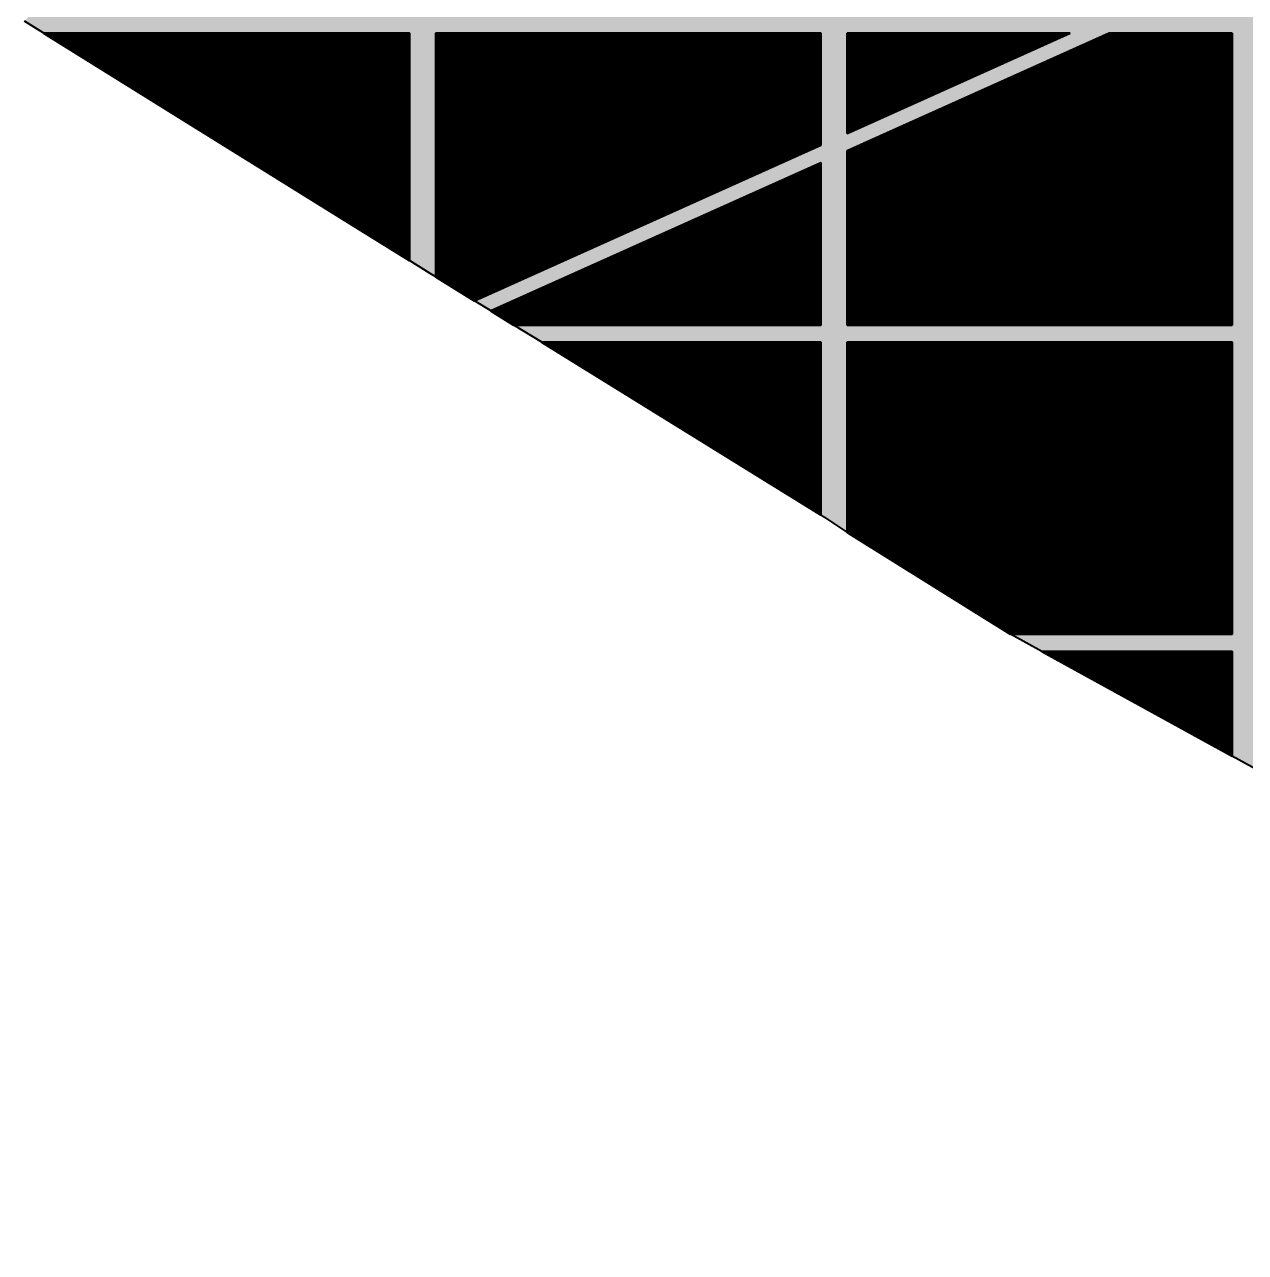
# Model space of a CAD drawing. Header units: metres. Extents: x 729569 to 733474, y 1423763 to 1426173.
# Drawn here: x 729569 to 730489, y 1423763 to 1424688 of the extents above; entities that cross this region are included whole.
import ezdxf

# ---------------------------------------------------------------- set-up
doc = ezdxf.new("R2010")
doc.units = ezdxf.units.M
for name, color, linetype in [('BOUNDARY', 7, 'Continuous'), ('GREEN_AREA', 7, 'Continuous'), ('PARCEL_BORDER', 7, 'Continuous'), ('PARCEL_L', 7, 'Continuous'), ('PARCEL_M', 7, 'Continuous'), ('PARCEL_S', 7, 'Continuous'), ('ROADS_MAIN', 7, 'Continuous')]:
    doc.layers.add(name, color=color, linetype=linetype)

msp = doc.modelspace()

# ---------------------------------------------------------------- hatches: boundary and pattern name
at = {"layer": 'BOUNDARY', "true_color": 0xdcdcdc}
h = msp.add_hatch(dxfattribs=at)
h.set_pattern_fill('SOLID')
h.paths.add_polyline_path([(731133.22, 1425350.34), (731133.14, 1425349.98), (731105.49, 1425193.29), (731092.66, 1425120.94), (731092.59, 1425120.23), (731084.29, 1424870.04), (731084.29, 1424869.91), (731083.66, 1424789.99), (731083.68, 1424789.51), (731083.74, 1424789.03), (731083.86, 1424788.56), (731084.01, 1424788.11), (731084.21, 1424787.67), (731084.46, 1424787.25), (731084.74, 1424786.85), (731085.05, 1424786.49), (731147.16, 1424721.86), (731147.16, 1424721.86), (731256.16, 1424608.75), (731244.45, 1424320.13), (731216.28, 1423762.84), (731085.59, 1423834.2), (731085.45, 1423834.27), (731029.37, 1423862.74), (731029.22, 1423862.81), (730813.25, 1423963.61), (730747.11, 1423994.49), (730747.07, 1423994.51), (730733.5, 1424000.7), (730660.17, 1424039.15), (730587.52, 1424077.24), (730538.88, 1424104.04), (730310.18, 1424230.03), (730192.73, 1424303.57), (730172.54, 1424316.68), (730172.45, 1424316.74), (729875.07, 1424500.8), (729806.43, 1424543.45), (729687.49, 1424617.38), (729569.32, 1424690.82), (729612.42, 1424741.31), (729675.47, 1424785.2), (729675.56, 1424785.27), (729762.88, 1424849.07), (729816.98, 1424888.6), (729996.73, 1425019.9), (730119.82, 1425084.44), (730120.07, 1425084.58), (730266.65, 1425172.21), (730267.07, 1425172.49), (730267.45, 1425172.81), (730267.81, 1425173.17), (730268.12, 1425173.56), (730268.4, 1425173.98), (730268.63, 1425174.42), (730359.38, 1425372.62), (730359.55, 1425373.05), (730359.68, 1425373.49), (730359.77, 1425373.93), (730395.3, 1425601.1), (730395.35, 1425601.52), (730395.36, 1425601.94), (730395.34, 1425602.37), (730390.26, 1425652.75), (730458.22, 1425806.03), (730647.82, 1425710.72), (730656.83, 1425706.19), (730670.25, 1425699.44), (730680.5, 1425694.29), (730680.96, 1425694.09), (730681.44, 1425693.93), (730681.93, 1425693.82), (730682.43, 1425693.77), (730682.94, 1425693.76), (730683.44, 1425693.81), (730683.94, 1425693.9), (730684.42, 1425694.05), (730684.89, 1425694.24), (730685.33, 1425694.48), (730685.75, 1425694.77), (730686.14, 1425695.09), (730686.49, 1425695.45), (730686.81, 1425695.85), (730687.08, 1425696.27), (730728.18, 1425768.01), (730728.19, 1425768.02), (730769.13, 1425840.14), (730805.64, 1425904.46), (731213.98, 1425663.18), (731130.61, 1425526.56), (731130.37, 1425526.13), (731130.18, 1425525.67), (731130.04, 1425525.2), (731129.94, 1425524.72), (731129.89, 1425524.23), (731129.88, 1425523.74), (731129.93, 1425523.25), (731130.02, 1425522.76), (731130.16, 1425522.29), (731130.35, 1425521.83), (731130.58, 1425521.4), (731130.85, 1425520.99), (731131.17, 1425520.61), (731131.51, 1425520.26), (731131.9, 1425519.94), (731132.31, 1425519.67), (731180.61, 1425490.69), (731133.33, 1425350.71), (731133.22, 1425350.34)])
at = {"layer": 'GREEN_AREA', "true_color": 0x96c896}
h = msp.add_hatch(dxfattribs=at)
h.set_pattern_fill('SOLID')
h.paths.add_polyline_path([(729859.32, 1424681.84), (729859.32, 1424510.58), (729806.43, 1424543.45), (729687.49, 1424617.38), (729583.77, 1424681.84), (729859.32, 1424681.84)])
h.paths.add_polyline_path([(729816.03, 1424663.22), (729772.61, 1424663.22), (729772.61, 1424582.87), (729816.03, 1424582.87), (729816.03, 1424663.22)])
h.paths.add_polyline_path([(729735.63, 1424664.1), (729716.89, 1424664.1), (729716.89, 1424615.87), (729735.63, 1424615.87), (729735.63, 1424664.1)])
h.paths.add_polyline_path([(729772.46, 1424616.19), (729772.46, 1424664.52), (729743.68, 1424664.52), (729743.68, 1424616.19), (729772.46, 1424616.19)])
h = msp.add_hatch(dxfattribs=at)
h.set_pattern_fill('SOLID')
h.paths.add_polyline_path([(730169.32, 1424597.35), (729908.47, 1424480.13), (729879.32, 1424498.16), (729879.32, 1424535.44), (729925.23, 1424535.44), (729925.23, 1424606.37), (729879.32, 1424606.37), (729879.32, 1424625.89), (729903.06, 1424625.89), (729903.06, 1424675.31), (729879.32, 1424675.31), (729879.32, 1424681.84), (730169.32, 1424681.84), (730169.32, 1424597.35)])
h.paths.add_polyline_path([(730057.1, 1424558.19), (730057.1, 1424681.82), (729998.81, 1424681.82), (729998.81, 1424558.19), (730057.1, 1424558.19)])
h.paths.add_polyline_path([(729927.72, 1424653.33), (729927.72, 1424554.46), (729968.03, 1424554.46), (729968.03, 1424653.33), (729927.72, 1424653.33)])
h.paths.add_polyline_path([(729953.6, 1424554.2), (729953.6, 1424511.96), (729978.13, 1424511.96), (729978.13, 1424554.2), (729953.6, 1424554.2)])
h.paths.add_polyline_path([(730065.4, 1424581.19), (730092.33, 1424581.19), (730092.33, 1424626.47), (730093.05, 1424626.47), (730093.05, 1424670.93), (730065.4, 1424670.93), (730065.4, 1424626.47), (730065.4, 1424581.19)])
h.paths.add_polyline_path([(730118.33, 1424617.36), (730146.64, 1424617.36), (730146.64, 1424658.14), (730118.33, 1424658.14), (730118.33, 1424617.36)])
h = msp.add_hatch(dxfattribs=at)
h.set_pattern_fill('SOLID')
h.paths.add_polyline_path([(730470.12, 1424461.84), (730470.12, 1424522.46), (730475.18, 1424522.46), (730475.18, 1424571.94), (730474.76, 1424571.94), (730474.76, 1424615.86), (730444.86, 1424615.86), (730444.86, 1424571.94), (730444.86, 1424522.46), (730444.86, 1424461.84), (730426.36, 1424461.84), (730426.36, 1424601.32), (730374.65, 1424601.32), (730374.65, 1424461.84), (730362.04, 1424461.84), (730362.04, 1424513.13), (730361.07, 1424513.13), (730361.07, 1424565.35), (730338.6, 1424565.35), (730338.6, 1424513.13), (730338.6, 1424461.84), (730330.73, 1424461.84), (730330.73, 1424579.37), (730264.38, 1424579.37), (730264.38, 1424461.84), (730244.02, 1424461.84), (730244.02, 1424589.31), (730189.32, 1424589.31), (730189.32, 1424593.19), (730386.59, 1424681.84), (730479.32, 1424681.84), (730479.32, 1424461.84), (730470.12, 1424461.84)])
h.paths.add_polyline_path([(730342.73, 1424582.88), (730342.73, 1424625.38), (730311.03, 1424625.38), (730311.03, 1424582.88), (730342.73, 1424582.88)])
h.paths.add_polyline_path([(730394.41, 1424655.17), (730363.56, 1424655.17), (730363.56, 1424608.32), (730394.41, 1424608.32), (730394.41, 1424655.17)])
h.paths.add_polyline_path([(730451.38, 1424626.18), (730451.38, 1424662.33), (730423.05, 1424662.33), (730423.05, 1424626.18), (730451.38, 1424626.18)])
h = msp.add_hatch(dxfattribs=at)
h.set_pattern_fill('SOLID')
h.paths.add_polyline_path([(730357.31, 1424681.84), (730189.32, 1424606.34), (730189.32, 1424681.84), (730357.31, 1424681.84)])
h = msp.add_hatch(dxfattribs=at)
h.set_pattern_fill('SOLID')
h.paths.add_polyline_path([(730045.85, 1424512.98), (730020.64, 1424512.98), (730020.64, 1424461.84), (729938.02, 1424461.84), (729920.78, 1424472.5), (730169.32, 1424584.2), (730169.32, 1424461.84), (730134.06, 1424461.84), (730134.06, 1424548.91), (730095.67, 1424548.91), (730095.67, 1424461.84), (730077.34, 1424461.84), (730077.34, 1424502.18), (730046.13, 1424502.18), (730046.13, 1424461.84), (730045.85, 1424461.84), (730045.85, 1424512.98)])
h = msp.add_hatch(dxfattribs=at)
h.set_pattern_fill('SOLID')
h.paths.add_polyline_path([(729959.02, 1424448.84), (730169.32, 1424448.84), (730169.32, 1424318.68), (729959.02, 1424448.84)])
h.paths.add_polyline_path([(730089.34, 1424387.47), (730114.04, 1424387.47), (730114.04, 1424443.83), (730089.34, 1424443.83), (730089.34, 1424387.47)])
h.paths.add_polyline_path([(730119.33, 1424413.18), (730119.33, 1424360.13), (730145.31, 1424360.13), (730145.31, 1424413.18), (730119.33, 1424413.18)])
h = msp.add_hatch(dxfattribs=at)
h.set_pattern_fill('SOLID')
h.paths.add_polyline_path([(730336.92, 1424273.58), (730336.92, 1424228.84), (730312.35, 1424228.84), (730310.18, 1424230.03), (730192.73, 1424303.57), (730189.32, 1424305.78), (730189.32, 1424320.87), (730252.28, 1424320.87), (730252.28, 1424439.55), (730189.32, 1424439.55), (730189.32, 1424448.84), (730479.32, 1424448.84), (730479.32, 1424228.84), (730458.43, 1424228.84), (730458.43, 1424281.69), (730459.02, 1424281.69), (730459.02, 1424332.77), (730466.39, 1424332.77), (730466.39, 1424382.83), (730468.32, 1424382.83), (730468.32, 1424426.01), (730437.33, 1424426.01), (730437.33, 1424382.83), (730437.33, 1424332.77), (730437.33, 1424281.69), (730437.33, 1424228.84), (730424.01, 1424228.84), (730424.01, 1424358.44), (730368.17, 1424358.44), (730368.17, 1424228.84), (730362.97, 1424228.84), (730362.97, 1424273.58), (730336.92, 1424273.58)])
h.paths.add_polyline_path([(730364.55, 1424441.79), (730304.98, 1424441.79), (730304.98, 1424319.91), (730364.55, 1424319.91), (730364.55, 1424441.79)])
h.paths.add_polyline_path([(730254.86, 1424267.74), (730278.15, 1424267.74), (730278.15, 1424315.32), (730280.86, 1424315.32), (730280.86, 1424362.39), (730286.16, 1424362.39), (730286.16, 1424408.95), (730254.86, 1424408.95), (730254.86, 1424362.39), (730254.86, 1424315.32), (730254.86, 1424267.74)])
h.paths.add_polyline_path([(730294.93, 1424266.52), (730327.76, 1424266.52), (730327.76, 1424310.59), (730294.93, 1424310.59), (730294.93, 1424266.52)])
h.paths.add_polyline_path([(730419.27, 1424415.65), (730388.55, 1424415.65), (730388.55, 1424366.72), (730419.27, 1424366.72), (730419.27, 1424415.65)])
h = msp.add_hatch(dxfattribs=at)
h.set_pattern_fill('SOLID')
h.paths.add_polyline_path([(730335.94, 1424215.84), (730479.32, 1424215.84), (730479.32, 1424136.85), (730335.94, 1424215.84)])
at = {"layer": 'PARCEL_L', "true_color": 0xffffc8}
h = msp.add_hatch(dxfattribs=at)
h.set_pattern_fill('SOLID')
h.paths.add_polyline_path([(730057.1, 1424558.19), (730057.1, 1424681.82), (729998.81, 1424681.82), (729998.81, 1424558.19), (730057.1, 1424558.19)])
h = msp.add_hatch(dxfattribs=at)
h.set_pattern_fill('SOLID')
h.paths.add_polyline_path([(730426.36, 1424461.84), (730426.36, 1424601.32), (730374.65, 1424601.32), (730374.65, 1424461.84), (730426.36, 1424461.84)])
h = msp.add_hatch(dxfattribs=at)
h.set_pattern_fill('SOLID')
h.paths.add_polyline_path([(730244.02, 1424461.84), (730244.02, 1424589.31), (730189.32, 1424589.31), (730189.32, 1424461.84), (730244.02, 1424461.84)])
h = msp.add_hatch(dxfattribs=at)
h.set_pattern_fill('SOLID')
h.paths.add_polyline_path([(730330.73, 1424461.84), (730330.73, 1424579.37), (730264.38, 1424579.37), (730264.38, 1424461.84), (730330.73, 1424461.84)])
h = msp.add_hatch(dxfattribs=at)
h.set_pattern_fill('SOLID')
h.paths.add_polyline_path([(730252.28, 1424320.87), (730252.28, 1424439.55), (730189.32, 1424439.55), (730189.32, 1424320.87), (730252.28, 1424320.87)])
h = msp.add_hatch(dxfattribs=at)
h.set_pattern_fill('SOLID')
h.paths.add_polyline_path([(730364.55, 1424319.91), (730364.55, 1424441.79), (730304.98, 1424441.79), (730304.98, 1424319.91), (730364.55, 1424319.91)])
h = msp.add_hatch(dxfattribs=at)
h.set_pattern_fill('SOLID')
h.paths.add_polyline_path([(730424.01, 1424228.84), (730424.01, 1424358.44), (730368.17, 1424358.44), (730368.17, 1424228.84), (730424.01, 1424228.84)])
at = {"layer": 'PARCEL_M', "true_color": 0xc8dcff}
h = msp.add_hatch(dxfattribs=at)
h.set_pattern_fill('SOLID')
h.paths.add_polyline_path([(729816.03, 1424582.87), (729816.03, 1424663.22), (729772.61, 1424663.22), (729772.61, 1424582.87), (729816.03, 1424582.87)])
h = msp.add_hatch(dxfattribs=at)
h.set_pattern_fill('SOLID')
h.paths.add_polyline_path([(729968.03, 1424554.46), (729968.03, 1424653.33), (729927.72, 1424653.33), (729927.72, 1424554.46), (729968.03, 1424554.46)])
h = msp.add_hatch(dxfattribs=at)
h.set_pattern_fill('SOLID')
h.paths.add_polyline_path([(729925.23, 1424535.44), (729925.23, 1424606.37), (729879.32, 1424606.37), (729879.32, 1424535.44), (729925.23, 1424535.44)])
h = msp.add_hatch(dxfattribs=at)
h.set_pattern_fill('SOLID')
h.paths.add_polyline_path([(730134.06, 1424461.84), (730134.06, 1424548.91), (730095.67, 1424548.91), (730095.67, 1424461.84), (730134.06, 1424461.84)])
at = {"layer": 'PARCEL_S', "true_color": 0xffc8c8}
h = msp.add_hatch(dxfattribs=at)
h.set_pattern_fill('SOLID')
h.paths.add_polyline_path([(729903.06, 1424625.89), (729903.06, 1424675.31), (729879.32, 1424675.31), (729879.32, 1424625.89), (729903.06, 1424625.89)])
h = msp.add_hatch(dxfattribs=at)
h.set_pattern_fill('SOLID')
h.paths.add_polyline_path([(730093.05, 1424626.47), (730093.05, 1424670.93), (730065.4, 1424670.93), (730065.4, 1424626.47), (730093.05, 1424626.47)])
h = msp.add_hatch(dxfattribs=at)
h.set_pattern_fill('SOLID')
h.paths.add_polyline_path([(729735.63, 1424615.87), (729735.63, 1424664.1), (729716.89, 1424664.1), (729716.89, 1424615.87), (729735.63, 1424615.87)])
h = msp.add_hatch(dxfattribs=at)
h.set_pattern_fill('SOLID')
h.paths.add_polyline_path([(729772.46, 1424616.19), (729772.46, 1424664.52), (729743.68, 1424664.52), (729743.68, 1424616.19), (729772.46, 1424616.19)])
h = msp.add_hatch(dxfattribs=at)
h.set_pattern_fill('SOLID')
h.paths.add_polyline_path([(730451.38, 1424626.18), (730451.38, 1424662.33), (730423.05, 1424662.33), (730423.05, 1424626.18), (730451.38, 1424626.18)])
h = msp.add_hatch(dxfattribs=at)
h.set_pattern_fill('SOLID')
h.paths.add_polyline_path([(730146.64, 1424617.36), (730146.64, 1424658.14), (730118.33, 1424658.14), (730118.33, 1424617.36), (730146.64, 1424617.36)])
h = msp.add_hatch(dxfattribs=at)
h.set_pattern_fill('SOLID')
h.paths.add_polyline_path([(730394.41, 1424608.32), (730394.41, 1424655.17), (730363.56, 1424655.17), (730363.56, 1424608.32), (730394.41, 1424608.32)])
h = msp.add_hatch(dxfattribs=at)
h.set_pattern_fill('SOLID')
h.paths.add_polyline_path([(730092.33, 1424581.19), (730092.33, 1424626.47), (730065.4, 1424626.47), (730065.4, 1424581.19), (730092.33, 1424581.19)])
h = msp.add_hatch(dxfattribs=at)
h.set_pattern_fill('SOLID')
h.paths.add_polyline_path([(730342.73, 1424582.88), (730342.73, 1424625.38), (730311.03, 1424625.38), (730311.03, 1424582.88), (730342.73, 1424582.88)])
h = msp.add_hatch(dxfattribs=at)
h.set_pattern_fill('SOLID')
h.paths.add_polyline_path([(730474.76, 1424571.94), (730474.76, 1424615.86), (730444.86, 1424615.86), (730444.86, 1424571.94), (730474.76, 1424571.94)])
h = msp.add_hatch(dxfattribs=at)
h.set_pattern_fill('SOLID')
h.paths.add_polyline_path([(730475.18, 1424522.46), (730475.18, 1424571.94), (730444.86, 1424571.94), (730444.86, 1424522.46), (730475.18, 1424522.46)])
h = msp.add_hatch(dxfattribs=at)
h.set_pattern_fill('SOLID')
h.paths.add_polyline_path([(730361.07, 1424513.13), (730361.07, 1424565.35), (730338.6, 1424565.35), (730338.6, 1424513.13), (730361.07, 1424513.13)])
h = msp.add_hatch(dxfattribs=at)
h.set_pattern_fill('SOLID')
h.paths.add_polyline_path([(729978.13, 1424511.96), (729978.13, 1424554.2), (729953.6, 1424554.2), (729953.6, 1424511.96), (729978.13, 1424511.96)])
h = msp.add_hatch(dxfattribs=at)
h.set_pattern_fill('SOLID')
h.paths.add_polyline_path([(730470.12, 1424461.84), (730470.12, 1424522.46), (730444.86, 1424522.46), (730444.86, 1424461.84), (730470.12, 1424461.84)])
h = msp.add_hatch(dxfattribs=at)
h.set_pattern_fill('SOLID')
h.paths.add_polyline_path([(730045.85, 1424461.84), (730045.85, 1424512.98), (730020.64, 1424512.98), (730020.64, 1424461.84), (730045.85, 1424461.84)])
h = msp.add_hatch(dxfattribs=at)
h.set_pattern_fill('SOLID')
h.paths.add_polyline_path([(730362.04, 1424461.84), (730362.04, 1424513.13), (730338.6, 1424513.13), (730338.6, 1424461.84), (730362.04, 1424461.84)])
h = msp.add_hatch(dxfattribs=at)
h.set_pattern_fill('SOLID')
h.paths.add_polyline_path([(730077.34, 1424461.84), (730077.34, 1424502.18), (730046.13, 1424502.18), (730046.13, 1424461.84), (730077.34, 1424461.84)])
h = msp.add_hatch(dxfattribs=at)
h.set_pattern_fill('SOLID')
h.paths.add_polyline_path([(730114.04, 1424387.47), (730114.04, 1424443.83), (730089.34, 1424443.83), (730089.34, 1424387.47), (730114.04, 1424387.47)])
h = msp.add_hatch(dxfattribs=at)
h.set_pattern_fill('SOLID')
h.paths.add_polyline_path([(730468.32, 1424382.83), (730468.32, 1424426.01), (730437.33, 1424426.01), (730437.33, 1424382.83), (730468.32, 1424382.83)])
h = msp.add_hatch(dxfattribs=at)
h.set_pattern_fill('SOLID')
h.paths.add_polyline_path([(730145.31, 1424360.13), (730145.31, 1424413.18), (730119.33, 1424413.18), (730119.33, 1424360.13), (730145.31, 1424360.13)])
h = msp.add_hatch(dxfattribs=at)
h.set_pattern_fill('SOLID')
h.paths.add_polyline_path([(730419.27, 1424366.72), (730419.27, 1424415.65), (730388.55, 1424415.65), (730388.55, 1424366.72), (730419.27, 1424366.72)])
h = msp.add_hatch(dxfattribs=at)
h.set_pattern_fill('SOLID')
h.paths.add_polyline_path([(730286.16, 1424362.39), (730286.16, 1424408.95), (730254.86, 1424408.95), (730254.86, 1424362.39), (730286.16, 1424362.39)])
h = msp.add_hatch(dxfattribs=at)
h.set_pattern_fill('SOLID')
h.paths.add_polyline_path([(730466.39, 1424332.77), (730466.39, 1424382.83), (730437.33, 1424382.83), (730437.33, 1424332.77), (730466.39, 1424332.77)])
h = msp.add_hatch(dxfattribs=at)
h.set_pattern_fill('SOLID')
h.paths.add_polyline_path([(730280.86, 1424315.32), (730280.86, 1424362.39), (730254.86, 1424362.39), (730254.86, 1424315.32), (730280.86, 1424315.32)])
h = msp.add_hatch(dxfattribs=at)
h.set_pattern_fill('SOLID')
h.paths.add_polyline_path([(730459.02, 1424281.69), (730459.02, 1424332.77), (730437.33, 1424332.77), (730437.33, 1424281.69), (730459.02, 1424281.69)])
h = msp.add_hatch(dxfattribs=at)
h.set_pattern_fill('SOLID')
h.paths.add_polyline_path([(730278.15, 1424267.74), (730278.15, 1424315.32), (730254.86, 1424315.32), (730254.86, 1424267.74), (730278.15, 1424267.74)])
h = msp.add_hatch(dxfattribs=at)
h.set_pattern_fill('SOLID')
h.paths.add_polyline_path([(730327.76, 1424266.52), (730327.76, 1424310.59), (730294.93, 1424310.59), (730294.93, 1424266.52), (730327.76, 1424266.52)])
h = msp.add_hatch(dxfattribs=at)
h.set_pattern_fill('SOLID')
h.paths.add_polyline_path([(730458.43, 1424228.84), (730458.43, 1424281.69), (730437.33, 1424281.69), (730437.33, 1424228.84), (730458.43, 1424228.84)])
h = msp.add_hatch(dxfattribs=at)
h.set_pattern_fill('SOLID')
h.paths.add_polyline_path([(730362.97, 1424228.84), (730362.97, 1424273.58), (730336.92, 1424273.58), (730336.92, 1424228.84), (730362.97, 1424228.84)])
at = {"layer": 'ROADS_MAIN', "true_color": 0x999999}
h = msp.add_hatch(dxfattribs=at)
h.set_pattern_fill('SOLID')
h.paths.add_polyline_path([(729859.32, 1424681.84), (729583.77, 1424681.84), (729569.32, 1424690.82), (729572.75, 1424694.84), (729859.32, 1424694.84), (729859.32, 1424914.84), (729852.89, 1424914.84), (729879.32, 1424934.14), (729879.32, 1424927.84), (730169.32, 1424927.84), (730169.32, 1425114.03), (730189.32, 1425125.98), (730189.32, 1424927.84), (730479.32, 1424927.84), (730479.32, 1425147.84), (730225.88, 1425147.84), (730247.62, 1425160.84), (730479.32, 1425160.84), (730479.32, 1425380.84), (730360.85, 1425380.84), (730362.89, 1425393.84), (730479.32, 1425393.84), (730479.32, 1425613.84), (730394.18, 1425613.84), (730392.87, 1425626.84), (730479.32, 1425626.84), (730479.32, 1425795.42), (730499.32, 1425785.37), (730499.32, 1425626.84), (730789.32, 1425626.84), (730789.32, 1425846.84), (730772.93, 1425846.84), (730780.31, 1425859.84), (730789.32, 1425859.84), (730789.32, 1425875.71), (730805.64, 1425904.46), (730809.32, 1425902.29), (730809.32, 1425859.84), (730881.16, 1425859.84), (730903.16, 1425846.84), (730809.32, 1425846.84), (730809.32, 1425626.84), (731099.32, 1425626.84), (731099.32, 1425730.93), (731119.32, 1425719.11), (731119.32, 1425626.84), (731191.8, 1425626.84), (731183.87, 1425613.84), (731119.32, 1425613.84), (731119.32, 1425393.84), (731147.9, 1425393.84), (731143.51, 1425380.84), (731119.32, 1425380.84), (731119.32, 1425271.67), (731105.49, 1425193.29), (731097.43, 1425147.84), (730809.32, 1425147.84), (730809.32, 1424927.84), (730904.71, 1424927.84), (731088.95, 1425010.64), (731088.51, 1424997.28), (730933.98, 1424927.84), (731086.21, 1424927.84), (731085.78, 1424914.84), (730905.05, 1424914.84), (730809.32, 1424871.82), (730809.32, 1424694.84), (731099.32, 1424694.84), (731099.32, 1424771.64), (731119.32, 1424750.83), (731119.32, 1424694.84), (731173.2, 1424694.84), (731185.73, 1424681.84), (731119.32, 1424681.84), (731119.32, 1424461.84), (731250.2, 1424461.84), (731249.67, 1424448.84), (731119.32, 1424448.84), (731119.32, 1424228.84), (731239.84, 1424228.84), (731239.18, 1424215.84), (731119.32, 1424215.84), (731119.32, 1423995.84), (731228.06, 1423995.84), (731227.4, 1423982.84), (731119.32, 1423982.84), (731119.32, 1423815.78), (731099.32, 1423826.7), (731099.32, 1423982.84), (730809.32, 1423982.84), (730809.32, 1423965.44), (730789.32, 1423974.78), (730789.32, 1423982.84), (730772.07, 1423982.84), (730747.11, 1423994.49), (730747.07, 1423994.51), (730744.17, 1423995.84), (730789.32, 1423995.84), (730789.32, 1424215.84), (730499.32, 1424215.84), (730499.32, 1424125.83), (730479.32, 1424136.85), (730479.32, 1424215.84), (730335.94, 1424215.84), (730312.35, 1424228.84), (730479.32, 1424228.84), (730479.32, 1424448.84), (730189.32, 1424448.84), (730189.32, 1424305.78), (730172.54, 1424316.68), (730172.45, 1424316.74), (730169.32, 1424318.68), (730169.32, 1424448.84), (729959.02, 1424448.84), (729938.02, 1424461.84), (730169.32, 1424461.84), (730169.32, 1424584.2), (729920.78, 1424472.5), (729920.34, 1424472.78), (729908.47, 1424480.13), (730169.32, 1424597.35), (730169.32, 1424681.84), (729879.32, 1424681.84), (729879.32, 1424498.16), (729875.07, 1424500.8), (729859.32, 1424510.58), (729859.32, 1424681.84)])
h.paths.add_polyline_path([(730189.32, 1424681.84), (730189.32, 1424606.34), (730357.31, 1424681.84), (730189.32, 1424681.84)])
h.paths.add_polyline_path([(730479.32, 1424914.84), (730189.32, 1424914.84), (730189.32, 1424694.84), (730386.24, 1424694.84), (730479.32, 1424736.67), (730479.32, 1424914.84)])
h.paths.add_polyline_path([(730789.32, 1424914.84), (730499.32, 1424914.84), (730499.32, 1424745.66), (730789.32, 1424875.98), (730789.32, 1424914.84)])
h.paths.add_polyline_path([(730809.32, 1424914.84), (730809.32, 1424884.97), (730875.78, 1424914.84), (730809.32, 1424914.84)])
h.paths.add_polyline_path([(730499.32, 1424694.84), (730789.32, 1424694.84), (730789.32, 1424862.83), (730499.32, 1424732.5), (730499.32, 1424694.84)])
h.paths.add_polyline_path([(730479.32, 1424694.84), (730479.32, 1424723.51), (730415.51, 1424694.84), (730479.32, 1424694.84)])
h.paths.add_polyline_path([(730189.32, 1424461.84), (730479.32, 1424461.84), (730479.32, 1424681.84), (730386.59, 1424681.84), (730189.32, 1424593.19), (730189.32, 1424461.84)])
h.paths.add_polyline_path([(730499.32, 1425613.84), (730499.32, 1425393.84), (730789.32, 1425393.84), (730789.32, 1425613.84), (730499.32, 1425613.84)])
h.paths.add_polyline_path([(730499.32, 1425380.84), (730499.32, 1425160.84), (730789.32, 1425160.84), (730789.32, 1425380.84), (730499.32, 1425380.84)])
h.paths.add_polyline_path([(730499.32, 1425147.84), (730499.32, 1424927.84), (730789.32, 1424927.84), (730789.32, 1425147.84), (730499.32, 1425147.84)])
h.paths.add_polyline_path([(730809.32, 1425613.84), (730809.32, 1425393.84), (731099.32, 1425393.84), (731099.32, 1425613.84), (730809.32, 1425613.84)])
h.paths.add_polyline_path([(730809.32, 1425380.84), (730809.32, 1425160.84), (731099.32, 1425160.84), (731099.32, 1425380.84), (730809.32, 1425380.84)])
h.paths.add_polyline_path([(731099.32, 1424681.84), (730809.32, 1424681.84), (730809.32, 1424461.84), (731099.32, 1424461.84), (731099.32, 1424681.84)])
h.paths.add_polyline_path([(731099.32, 1424448.84), (730809.32, 1424448.84), (730809.32, 1424228.84), (731099.32, 1424228.84), (731099.32, 1424448.84)])
h.paths.add_polyline_path([(731099.32, 1424215.84), (730809.32, 1424215.84), (730809.32, 1423995.84), (731099.32, 1423995.84), (731099.32, 1424215.84)])
h.paths.add_polyline_path([(730789.32, 1424228.84), (730789.32, 1424448.84), (730499.32, 1424448.84), (730499.32, 1424228.84), (730789.32, 1424228.84)])
h.paths.add_polyline_path([(730789.32, 1424461.84), (730789.32, 1424681.84), (730499.32, 1424681.84), (730499.32, 1424461.84), (730789.32, 1424461.84)])
h.paths.add_polyline_path([(730169.32, 1424694.84), (730169.32, 1424914.84), (729879.32, 1424914.84), (729879.32, 1424694.84), (730169.32, 1424694.84)])
h = msp.add_hatch(dxfattribs=at)
h.set_pattern_fill('SOLID')
h.paths.add_polyline_path([(729920.78, 1424472.5), (729908.47, 1424480.13), (731088.95, 1425010.64), (731088.51, 1424997.28), (729920.78, 1424472.5)])

# ---------------------------------------------------------------- linework, layer by layer
at = {"layer": 'PARCEL_BORDER', "lineweight": 40, "true_color": 0x323232}
msp.add_lwpolyline([(730499.32, 1424125.83), (730479.32, 1424136.85), (730479.32, 1424215.84), (730335.94, 1424215.84), (730312.35, 1424228.84), (730479.32, 1424228.84), (730479.32, 1424448.84), (730189.32, 1424448.84), (730189.32, 1424305.78), (730172.54, 1424316.68), (730172.45, 1424316.74), (730169.32, 1424318.68), (730169.32, 1424448.84), (729959.02, 1424448.84), (729938.02, 1424461.84), (730169.32, 1424461.84), (730169.32, 1424584.2), (729920.78, 1424472.5), (729920.34, 1424472.78), (729908.47, 1424480.13), (730169.32, 1424597.35), (730169.32, 1424681.84), (729879.32, 1424681.84), (729879.32, 1424498.16), (729875.07, 1424500.8), (729859.32, 1424510.58), (729859.32, 1424681.84), (729859.32, 1424681.84), (729583.77, 1424681.84), (729569.32, 1424690.82)], dxfattribs=at)
at = {"layer": 'PARCEL_BORDER', "lineweight": 50, "true_color": 0x326432}
for points in [[(729859.32, 1424681.84), (729859.32, 1424510.58), (729806.43, 1424543.45), (729687.49, 1424617.38), (729583.77, 1424681.84), (729859.32, 1424681.84)], [(730169.32, 1424597.35), (729908.47, 1424480.13), (729879.32, 1424498.16), (729879.32, 1424535.44), (729925.23, 1424535.44), (729925.23, 1424606.37), (729879.32, 1424606.37), (729879.32, 1424625.89), (729903.06, 1424625.89), (729903.06, 1424675.31), (729879.32, 1424675.31), (729879.32, 1424681.84), (730169.32, 1424681.84), (730169.32, 1424597.35)], [(730470.12, 1424461.84), (730470.12, 1424522.46), (730475.18, 1424522.46), (730475.18, 1424571.94), (730474.76, 1424571.94), (730474.76, 1424615.86), (730444.86, 1424615.86), (730444.86, 1424571.94), (730444.86, 1424522.46), (730444.86, 1424461.84), (730426.36, 1424461.84), (730426.36, 1424601.32), (730374.65, 1424601.32), (730374.65, 1424461.84), (730362.04, 1424461.84), (730362.04, 1424513.13), (730361.07, 1424513.13), (730361.07, 1424565.35), (730338.6, 1424565.35), (730338.6, 1424513.13), (730338.6, 1424461.84), (730330.73, 1424461.84), (730330.73, 1424579.37), (730264.38, 1424579.37), (730264.38, 1424461.84), (730244.02, 1424461.84), (730244.02, 1424589.31), (730189.32, 1424589.31), (730189.32, 1424593.19), (730386.59, 1424681.84), (730479.32, 1424681.84), (730479.32, 1424461.84), (730470.12, 1424461.84)], [(730357.31, 1424681.84), (730189.32, 1424606.34), (730189.32, 1424681.84), (730357.31, 1424681.84)], [(730045.85, 1424512.98), (730020.64, 1424512.98), (730020.64, 1424461.84), (729938.02, 1424461.84), (729920.78, 1424472.5), (730169.32, 1424584.2), (730169.32, 1424461.84), (730134.06, 1424461.84), (730134.06, 1424548.91), (730095.67, 1424548.91), (730095.67, 1424461.84), (730077.34, 1424461.84), (730077.34, 1424502.18), (730046.13, 1424502.18), (730046.13, 1424461.84), (730045.85, 1424461.84), (730045.85, 1424512.98)], [(729959.02, 1424448.84), (730169.32, 1424448.84), (730169.32, 1424318.68), (729959.02, 1424448.84)], [(730336.92, 1424273.58), (730336.92, 1424228.84), (730312.35, 1424228.84), (730310.18, 1424230.03), (730192.73, 1424303.57), (730189.32, 1424305.78), (730189.32, 1424320.87), (730252.28, 1424320.87), (730252.28, 1424439.55), (730189.32, 1424439.55), (730189.32, 1424448.84), (730479.32, 1424448.84), (730479.32, 1424228.84), (730458.43, 1424228.84), (730458.43, 1424281.69), (730459.02, 1424281.69), (730459.02, 1424332.77), (730466.39, 1424332.77), (730466.39, 1424382.83), (730468.32, 1424382.83), (730468.32, 1424426.01), (730437.33, 1424426.01), (730437.33, 1424382.83), (730437.33, 1424332.77), (730437.33, 1424281.69), (730437.33, 1424228.84), (730424.01, 1424228.84), (730424.01, 1424358.44), (730368.17, 1424358.44), (730368.17, 1424228.84), (730362.97, 1424228.84), (730362.97, 1424273.58), (730336.92, 1424273.58)], [(730335.94, 1424215.84), (730479.32, 1424215.84), (730479.32, 1424136.85), (730335.94, 1424215.84)]]:
    msp.add_lwpolyline(points, close=True, dxfattribs=at)
at = {"layer": 'PARCEL_BORDER', "lineweight": 50, "true_color": 0x323232}
for points in [[(730057.1, 1424558.19), (730057.1, 1424681.82), (729998.81, 1424681.82), (729998.81, 1424558.19), (730057.1, 1424558.19)], [(729903.06, 1424625.89), (729903.06, 1424675.31), (729879.32, 1424675.31), (729879.32, 1424625.89), (729903.06, 1424625.89)], [(730093.05, 1424626.47), (730093.05, 1424670.93), (730065.4, 1424670.93), (730065.4, 1424626.47), (730093.05, 1424626.47)], [(729735.63, 1424615.87), (729735.63, 1424664.1), (729716.89, 1424664.1), (729716.89, 1424615.87), (729735.63, 1424615.87)], [(729772.46, 1424616.19), (729772.46, 1424664.52), (729743.68, 1424664.52), (729743.68, 1424616.19), (729772.46, 1424616.19)], [(729816.03, 1424582.87), (729816.03, 1424663.22), (729772.61, 1424663.22), (729772.61, 1424582.87), (729816.03, 1424582.87)], [(730451.38, 1424626.18), (730451.38, 1424662.33), (730423.05, 1424662.33), (730423.05, 1424626.18), (730451.38, 1424626.18)], [(729968.03, 1424554.46), (729968.03, 1424653.33), (729927.72, 1424653.33), (729927.72, 1424554.46), (729968.03, 1424554.46)], [(730146.64, 1424617.36), (730146.64, 1424658.14), (730118.33, 1424658.14), (730118.33, 1424617.36), (730146.64, 1424617.36)], [(730394.41, 1424608.32), (730394.41, 1424655.17), (730363.56, 1424655.17), (730363.56, 1424608.32), (730394.41, 1424608.32)], [(730092.33, 1424581.19), (730092.33, 1424626.47), (730065.4, 1424626.47), (730065.4, 1424581.19), (730092.33, 1424581.19)], [(730342.73, 1424582.88), (730342.73, 1424625.38), (730311.03, 1424625.38), (730311.03, 1424582.88), (730342.73, 1424582.88)], [(730474.76, 1424571.94), (730474.76, 1424615.86), (730444.86, 1424615.86), (730444.86, 1424571.94), (730474.76, 1424571.94)], [(729925.23, 1424535.44), (729925.23, 1424606.37), (729879.32, 1424606.37), (729879.32, 1424535.44), (729925.23, 1424535.44)], [(730426.36, 1424461.84), (730426.36, 1424601.32), (730374.65, 1424601.32), (730374.65, 1424461.84), (730426.36, 1424461.84)], [(730244.02, 1424461.84), (730244.02, 1424589.31), (730189.32, 1424589.31), (730189.32, 1424461.84), (730244.02, 1424461.84)], [(730330.73, 1424461.84), (730330.73, 1424579.37), (730264.38, 1424579.37), (730264.38, 1424461.84), (730330.73, 1424461.84)], [(730475.18, 1424522.46), (730475.18, 1424571.94), (730444.86, 1424571.94), (730444.86, 1424522.46), (730475.18, 1424522.46)], [(730361.07, 1424513.13), (730361.07, 1424565.35), (730338.6, 1424565.35), (730338.6, 1424513.13), (730361.07, 1424513.13)], [(729978.13, 1424511.96), (729978.13, 1424554.2), (729953.6, 1424554.2), (729953.6, 1424511.96), (729978.13, 1424511.96)], [(730134.06, 1424461.84), (730134.06, 1424548.91), (730095.67, 1424548.91), (730095.67, 1424461.84), (730134.06, 1424461.84)], [(730470.12, 1424461.84), (730470.12, 1424522.46), (730444.86, 1424522.46), (730444.86, 1424461.84), (730470.12, 1424461.84)], [(730045.85, 1424461.84), (730045.85, 1424512.98), (730020.64, 1424512.98), (730020.64, 1424461.84), (730045.85, 1424461.84)], [(730362.04, 1424461.84), (730362.04, 1424513.13), (730338.6, 1424513.13), (730338.6, 1424461.84), (730362.04, 1424461.84)], [(730077.34, 1424461.84), (730077.34, 1424502.18), (730046.13, 1424502.18), (730046.13, 1424461.84), (730077.34, 1424461.84)], [(730114.04, 1424387.47), (730114.04, 1424443.83), (730089.34, 1424443.83), (730089.34, 1424387.47), (730114.04, 1424387.47)], [(730252.28, 1424320.87), (730252.28, 1424439.55), (730189.32, 1424439.55), (730189.32, 1424320.87), (730252.28, 1424320.87)], [(730364.55, 1424319.91), (730364.55, 1424441.79), (730304.98, 1424441.79), (730304.98, 1424319.91), (730364.55, 1424319.91)], [(730468.32, 1424382.83), (730468.32, 1424426.01), (730437.33, 1424426.01), (730437.33, 1424382.83), (730468.32, 1424382.83)], [(730145.31, 1424360.13), (730145.31, 1424413.18), (730119.33, 1424413.18), (730119.33, 1424360.13), (730145.31, 1424360.13)], [(730419.27, 1424366.72), (730419.27, 1424415.65), (730388.55, 1424415.65), (730388.55, 1424366.72), (730419.27, 1424366.72)], [(730286.16, 1424362.39), (730286.16, 1424408.95), (730254.86, 1424408.95), (730254.86, 1424362.39), (730286.16, 1424362.39)], [(730466.39, 1424332.77), (730466.39, 1424382.83), (730437.33, 1424382.83), (730437.33, 1424332.77), (730466.39, 1424332.77)], [(730280.86, 1424315.32), (730280.86, 1424362.39), (730254.86, 1424362.39), (730254.86, 1424315.32), (730280.86, 1424315.32)], [(730424.01, 1424228.84), (730424.01, 1424358.44), (730368.17, 1424358.44), (730368.17, 1424228.84), (730424.01, 1424228.84)], [(730459.02, 1424281.69), (730459.02, 1424332.77), (730437.33, 1424332.77), (730437.33, 1424281.69), (730459.02, 1424281.69)], [(730278.15, 1424267.74), (730278.15, 1424315.32), (730254.86, 1424315.32), (730254.86, 1424267.74), (730278.15, 1424267.74)], [(730327.76, 1424266.52), (730327.76, 1424310.59), (730294.93, 1424310.59), (730294.93, 1424266.52), (730327.76, 1424266.52)], [(730458.43, 1424228.84), (730458.43, 1424281.69), (730437.33, 1424281.69), (730437.33, 1424228.84), (730458.43, 1424228.84)], [(730362.97, 1424228.84), (730362.97, 1424273.58), (730336.92, 1424273.58), (730336.92, 1424228.84), (730362.97, 1424228.84)]]:
    msp.add_lwpolyline(points, close=True, dxfattribs=at)

doc.saveas('drawing.dxf')
